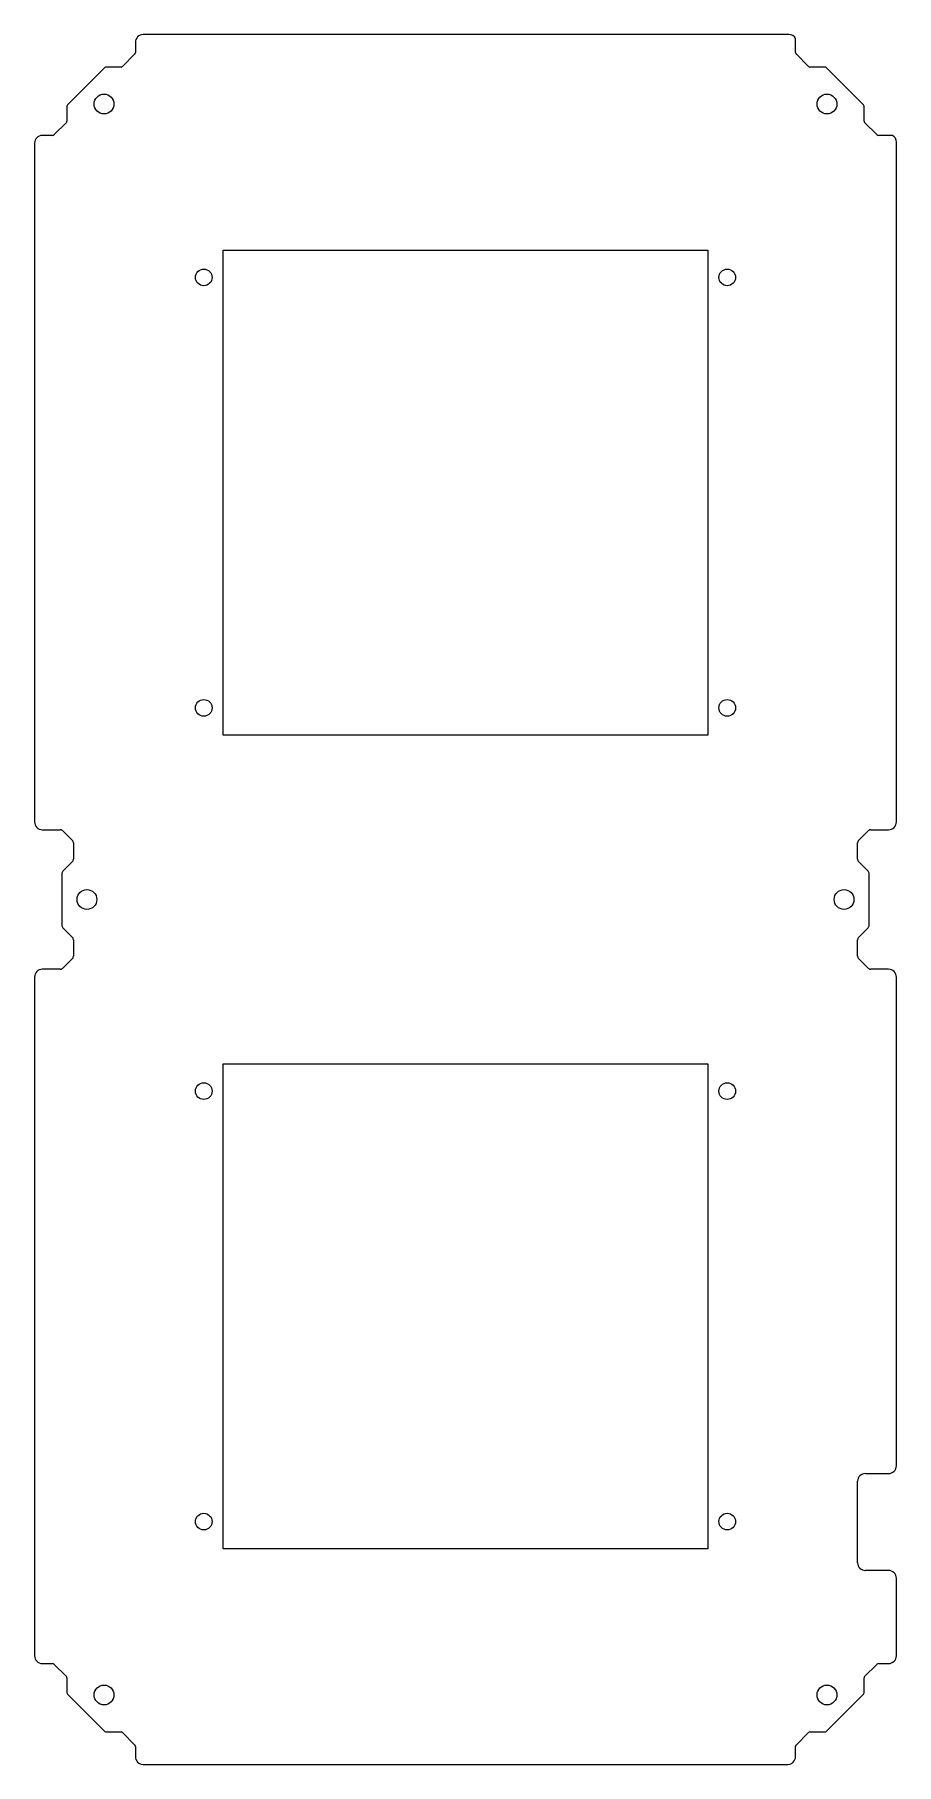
# Model space of a CAD drawing. Header units: millimetres. Extents: x -111 to 111, y 20 to 466.
import ezdxf

# ---------------------------------------------------------------- set-up
doc = ezdxf.new("R2010")
doc.units = ezdxf.units.MM
doc.layers.get('0').update_dxf_attribs({"linetype": 'CONTINUOUS'})

msp = doc.modelspace()

# ---------------------------------------------------------------- linework, layer by layer
for p, q in [((-85.13, 464), (-85.13, 461.35)), ((83.39, 466), (-83.13, 466)), ((85.12, 461.35), (85.12, 465)), ((-85.27, 461), (-88.48, 457.79)), ((88.48, 457.79), (85.27, 461)), ((-93.01, 457.5), (-102.62, 447.89)), ((-88.83, 457.64), (-92.66, 457.64)), ((92.66, 457.64), (88.83, 457.64)), ((102.62, 447.89), (93.01, 457.5)), ((-102.77, 447.54), (-102.77, 443.71)), ((102.77, 443.71), (102.77, 447.54)), ((-102.91, 443.35), (-106.12, 440.15)), ((106.12, 440.15), (102.91, 443.35)), ((-111.13, 438), (-111.13, 263)), ((-106.47, 440), (-109.13, 440)), ((110.13, 440), (106.47, 440)), ((111.12, 263), (111.12, 438.27)), ((-109.13, 261), (-104.54, 261)), ((-103.83, 260.71), (-101.42, 258.29)), ((101.42, 258.29), (103.83, 260.71)), ((104.54, 261), (109.12, 261)), ((-101.13, 257.59), (-101.13, 253.41)), ((101.12, 253.41), (101.12, 257.59)), ((-101.42, 252.71), (-103.83, 250.29)), ((103.83, 250.29), (101.42, 252.71)), ((-104.13, 249.59), (-104.13, 236.41)), ((104.12, 236.41), (104.12, 249.59)), ((-103.83, 235.71), (-101.42, 233.29)), ((-101.13, 232.59), (-101.13, 228.41)), ((101.12, 228.41), (101.12, 232.59)), ((101.42, 233.29), (103.83, 235.71)), ((-101.42, 227.71), (-103.83, 225.29)), ((103.12, 226), (101.42, 227.71)), ((-111.13, 223), (-111.13, 48)), ((-104.54, 225), (-109.13, 225)), ((103.83, 225.29), (103.12, 226)), ((109.12, 225), (104.54, 225)), ((111.12, 97), (111.12, 223)), ((103.12, 95), (109.12, 95)), ((101.12, 72), (101.12, 93)), ((109.12, 70), (103.12, 70)), ((111.12, 48), (111.12, 68)), ((-109.13, 46), (-106.47, 46)), ((-106.12, 45.85), (-102.91, 42.65)), ((102.91, 42.65), (106.12, 45.85)), ((106.47, 46), (109.12, 46)), ((-102.77, 42.29), (-102.77, 38.46)), ((102.77, 38.46), (102.77, 42.29)), ((-102.62, 38.11), (-93.01, 28.5)), ((93.01, 28.5), (102.62, 38.11)), ((-92.66, 28.36), (-88.83, 28.36)), ((-88.48, 28.21), (-85.27, 25)), ((85.27, 25), (88.48, 28.21)), ((88.83, 28.36), (92.66, 28.36)), ((-85.13, 24.65), (-85.13, 22)), ((85.12, 22), (85.12, 24.65)), ((-83.13, 20), (83.12, 20))]:
    msp.add_line(p, q)
for points in [[(-62.5, 410.41), (62.5, 410.41), (62.5, 285.41), (-62.5, 285.41)], [(-62.5, 200.59), (62.5, 200.59), (62.5, 75.59), (-62.5, 75.59)]]:
    msp.add_lwpolyline(points, close=True)
for centre, radius in [((-93.22, 448.1), 2.55), ((93.22, 448.1), 2.55), ((-67.5, 403.41), 2.15), ((67.5, 403.41), 2.15), ((-67.5, 292.41), 2.15), ((67.5, 292.41), 2.15), ((-97.63, 243), 2.55), ((97.62, 243), 2.55), ((-67.5, 193.59), 2.15), ((67.5, 193.59), 2.15), ((-67.5, 82.59), 2.15), ((67.5, 82.59), 2.15), ((-93.22, 37.9), 2.55), ((93.22, 37.9), 2.55)]:
    msp.add_circle(centre, radius)
for centre, radius, start, end in [((-83.13, 464), 2, 90, 180), ((83.39, 464), 2, 30, 90), ((-85.63, 461.35), 0.5, 315, 360), ((85.62, 461.35), 0.5, 180, 225), ((-92.66, 457.14), 0.5, 90, 135), ((-88.83, 458.14), 0.5, 270, 315), ((88.83, 458.14), 0.5, 225, 270), ((92.66, 457.14), 0.5, 45, 90), ((-102.27, 447.54), 0.5, 135, 180), ((102.27, 447.54), 0.5, 0, 45), ((-103.27, 443.71), 0.5, 315, 360), ((103.27, 443.71), 0.5, 180, 225), ((-109.13, 438), 2, 90, 180), ((-106.47, 440.5), 0.5, 270, 315), ((106.47, 440.5), 0.5, 225, 270), ((109.12, 438.27), 2, 0, 60), ((-109.13, 263), 2, 180, 270), ((-104.54, 260), 1, 45, 90), ((109.12, 263), 2, -90, 0), ((-102.13, 257.59), 1, 0, 45), ((102.12, 257.59), 1, 135, 180), ((-103.13, 249.59), 1, 135, 180), ((-102.13, 253.41), 1, -45, 0), ((102.12, 253.41), 1, 180, 225), ((103.12, 249.59), 1, 0, 45), ((-103.13, 236.41), 1, 180, 225), ((103.12, 236.41), 1, -45, 0), ((-102.13, 232.59), 1, 0, 45), ((102.12, 232.59), 1, 135, 180), ((-102.13, 228.41), 1, -45, 0), ((102.12, 228.41), 1, 180, 225), ((-109.13, 223), 2, 90, 180), ((-104.54, 226), 1, 270, 315), ((104.54, 226), 1, 225, 270), ((109.12, 223), 2, 0, 90), ((103.12, 93), 2, 90, 180), ((109.12, 97), 2, -90, 0), ((103.12, 72), 2, 180, 270), ((109.12, 68), 2, 0, 90), ((-109.13, 48), 2, 180, 270), ((-106.47, 45.5), 0.5, 45, 90), ((106.47, 45.5), 0.5, 90, 135), ((109.12, 48), 2, -90, 0), ((-103.27, 42.29), 0.5, 0, 45), ((103.27, 42.29), 0.5, 135, 180), ((-102.27, 38.46), 0.5, 180, 225), ((102.27, 38.46), 0.5, -45, 0), ((-92.66, 28.86), 0.5, 225, 270), ((-88.83, 27.86), 0.5, 45, 90), ((88.83, 27.86), 0.5, 90, 135), ((92.66, 28.86), 0.5, 270, 315), ((-85.63, 24.65), 0.5, 0, 45), ((85.62, 24.65), 0.5, 135, 180), ((-83.13, 22), 2, 180, 270), ((83.12, 22), 2, -90, 0)]:
    msp.add_arc(centre, radius, start, end)
msp.add_ellipse((104.54, 260), major_axis=(1, 0), ratio=1, start_param=1.570796, end_param=2.356194)

doc.saveas('drawing.dxf')
